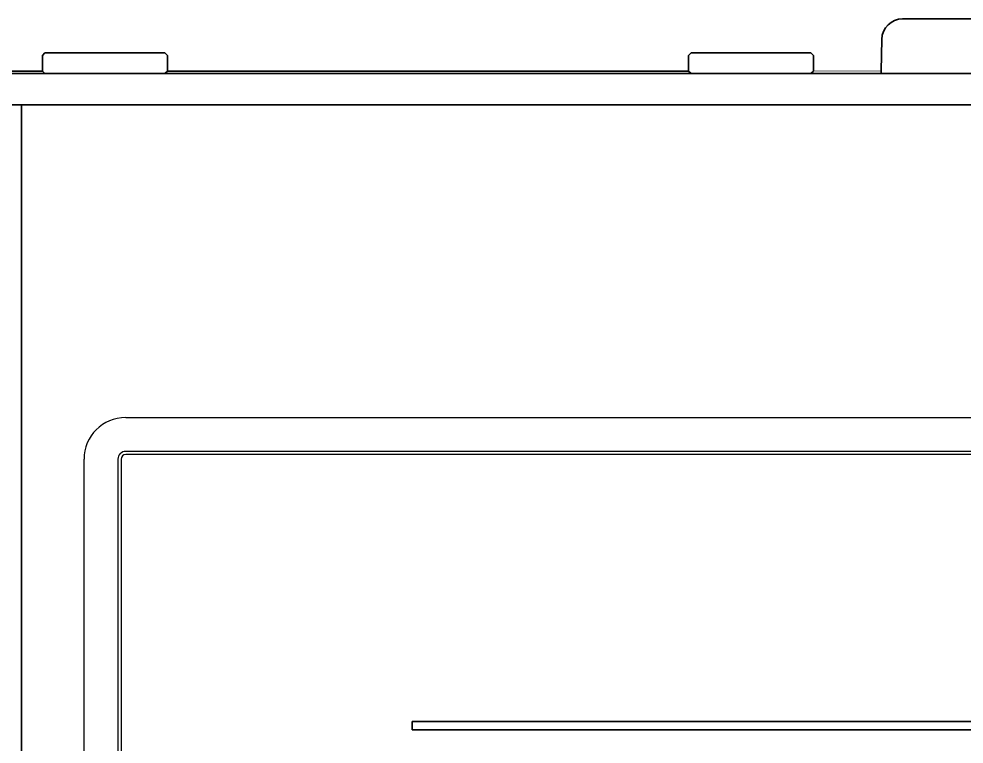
# Model space of a CAD drawing. Extents: x 6336 to 10269, y -393 to 3036.
# Drawn here: x 9036.8 to 9127.5, y 1855.9 to 1925.5 of the extents above; entities that cross this region are included whole.
import ezdxf

# ---------------------------------------------------------------- set-up
doc = ezdxf.new("R2010")
doc.units = 0
doc.header["$LTSCALE"] = 5
doc.layers.get('0').update_dxf_attribs({"linetype": 'CONTINUOUS', "lineweight": 0})
doc.layers.add('1', color=7, linetype='CONTINUOUS', true_color=0xffffff)
doc.layers.add('GEOM', color=7, linetype='CONTINUOUS')

msp = doc.modelspace()

# ---------------------------------------------------------------- linework, layer by layer
msp.add_line((9113.073, 1920.526), (9119.573, 1920.528))
at = {"layer": '1', "color": 7, "linetype": 'Continuous', "lineweight": 35}
for p, q in [((9121.626, 1925.526), (9173.52, 1925.526)), ((9119.573, 1920.528), (9119.626, 1923.561)), ((9039.323, 1922.276), (9039.073, 1922.026)), ((9039.073, 1922.026), (9039.073, 1920.526)), ((9039.323, 1922.276), (9050.823, 1922.276)), ((9051.073, 1922.026), (9050.823, 1922.276)), ((9051.073, 1920.526), (9051.073, 1922.026)), ((9101.323, 1922.276), (9101.073, 1922.026)), ((9101.073, 1922.026), (9101.073, 1920.526)), ((9101.323, 1922.276), (9112.823, 1922.276)), ((9113.073, 1922.026), (9112.823, 1922.276)), ((9113.073, 1920.526), (9113.073, 1922.026)), ((8431.073, 1920.276), (9175.073, 1920.276)), ((8567.073, 1920.526), (9039.073, 1920.526)), ((9039.073, 1920.526), (9039.323, 1920.276)), ((9050.823, 1920.276), (9051.073, 1920.526)), ((9051.073, 1920.526), (9101.073, 1920.526)), ((9101.073, 1920.526), (9101.323, 1920.276)), ((9112.823, 1920.276), (9113.073, 1920.526)), ((9119.571, 1920.276), (9119.573, 1920.525)), ((8567.073, 1917.276), (9039.073, 1917.276)), ((9037.073, 1400.776), (9037.073, 1917.276)), ((9039.073, 1917.276), (9175.073, 1917.276))]:
    msp.add_line(p, q, dxfattribs=at)
msp.add_arc((9121.626, 1923.526), 2, 90, 179, dxfattribs=at)
msp.add_open_spline([(9074.571, 1857.293), (9074.571, 1857.293), (9139.571, 1857.293), (9139.571, 1857.293), (9139.571, 1857.293), (9139.571, 1857.293), (9139.571, 1858.093), (9139.571, 1858.093), (9139.571, 1858.093), (9139.571, 1858.093), (9074.571, 1858.093), (9074.571, 1858.093), (9074.571, 1858.093), (9074.571, 1858.093), (9074.571, 1857.293), (9074.571, 1857.293)], degree=3, knots=[0, 0, 0, 0, 0.2, 0.2, 0.2, 0.3, 0.4, 0.4, 0.4, 0.5, 0.6, 0.6, 0.6, 0.8, 1, 1, 1, 1], dxfattribs=at)
at = {"layer": 'GEOM', "color": 7, "linetype": 'Continuous'}
for p, q in [((9047.073, 1887.276), (9167.073, 1887.276)), ((9167.073, 1884.026), (9047.073, 1884.026)), ((9043.073, 1676.276), (9043.073, 1883.276)), ((9046.323, 1883.276), (9046.323, 1676.276)), ((9046.623, 1883.276), (9046.623, 1676.276)), ((9167.073, 1883.726), (9047.073, 1883.726))]:
    msp.add_line(p, q, dxfattribs=at)
for radius in [4, 0.75, 0.45]:
    msp.add_arc((9047.073, 1883.276), radius, 90, 180, dxfattribs=at)

doc.saveas('drawing.dxf')
